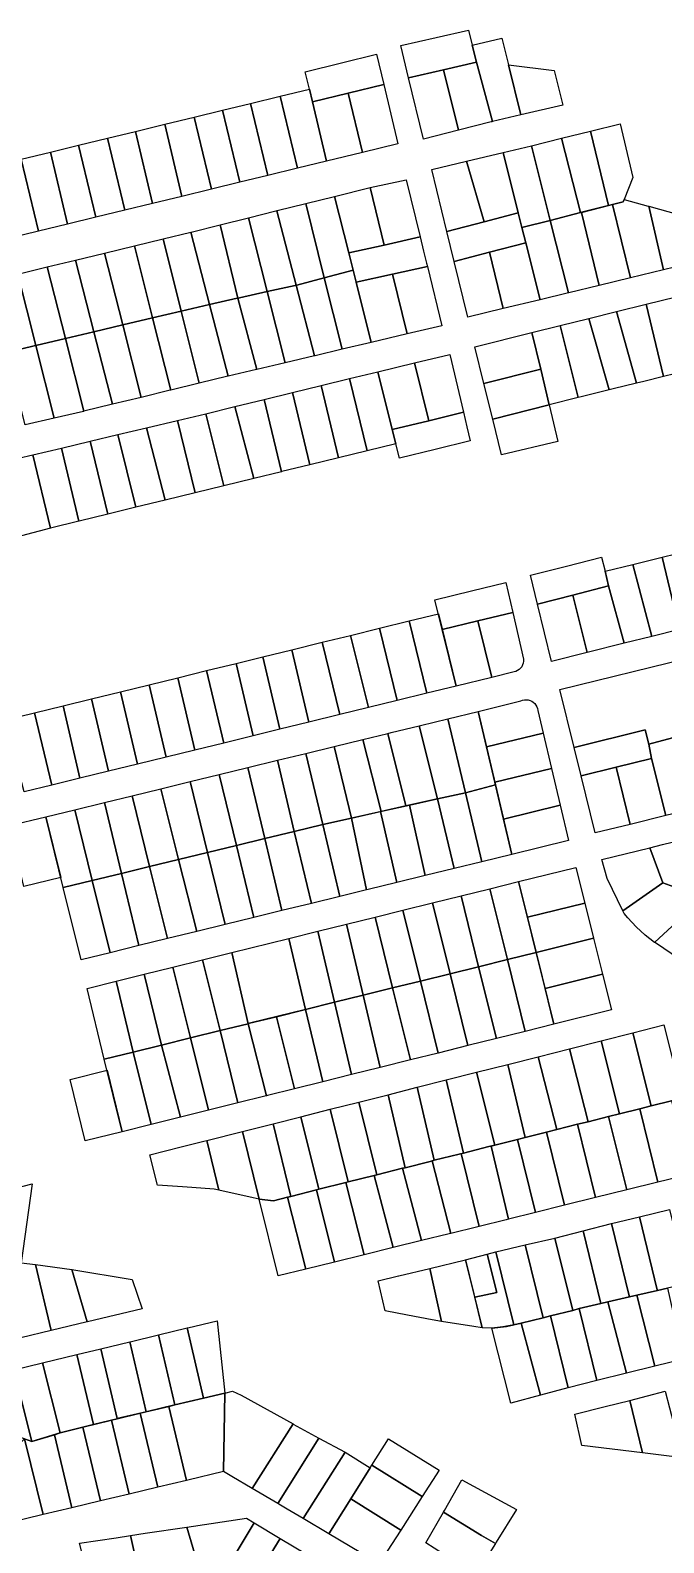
# Model space of a CAD drawing. Header units: millimetres. Extents: x 522658 to 553925, y 7796479 to 7820139.
# Drawn here: x 543273 to 543531, y 7802798 to 7803413 of the extents above; entities that cross this region are included whole.
import ezdxf

# ---------------------------------------------------------------- set-up
doc = ezdxf.new("R2010")
doc.units = ezdxf.units.MM
doc.layers.add('ZONA RESIDENCIAL 2 (ZR_2)', color=2, linetype='Continuous')

msp = doc.modelspace()

# ---------------------------------------------------------------- linework, layer by layer
at = {"layer": 'ZONA RESIDENCIAL 2 (ZR_2)'}
for points in [[(543424.15, 7803406.99), (543438.5, 7803410.25), (543451.64, 7803413.23), (543453.14, 7803407.11), (543454.85, 7803400.19), (543441.5, 7803397.16), (543427.28, 7803393.93), (543424.15, 7803406.99)], [(543461.31, 7803376.06), (543454.85, 7803400.19), (543453.14, 7803407.11), (543465.16, 7803410.07), (543467.86, 7803399.11), (543472.87, 7803378.78), (543461.31, 7803376.06)], [(543417.13, 7803391.21), (543402.71, 7803387.67), (543388.15, 7803384.09), (543386.91, 7803389.29), (543385.22, 7803396.36), (543399.98, 7803399.99), (543414.2, 7803403.48), (543417.13, 7803391.21)], [(543447.56, 7803372.57), (543433.27, 7803368.93), (543427.28, 7803393.93), (543441.5, 7803397.16), (543447.56, 7803372.57)], [(543460.82, 7803375.94), (543447.56, 7803372.57), (543441.5, 7803397.16), (543454.85, 7803400.19), (543461.31, 7803376.06), (543461.15, 7803376.02), (543460.82, 7803375.94)], [(543489.94, 7803382.79), (543472.87, 7803378.78), (543467.86, 7803399.11), (543486.48, 7803396.82), (543489.94, 7803382.79)], [(543382.05, 7803357.05), (543375.04, 7803386.4), (543386.91, 7803389.29), (543388.15, 7803384.09), (543393.91, 7803359.94), (543382.05, 7803357.05)], [(543408.47, 7803363.48), (543402.71, 7803387.67), (543417.13, 7803391.21), (543422.9, 7803366.99), (543408.47, 7803363.48)], [(543370.02, 7803354.12), (543358.57, 7803351.34), (543351.57, 7803380.69), (543363.02, 7803383.48), (543370.02, 7803354.12)], [(543370.02, 7803354.12), (543363.02, 7803383.48), (543375.04, 7803386.4), (543382.05, 7803357.05), (543370.02, 7803354.12)], [(543408.47, 7803363.48), (543393.91, 7803359.94), (543388.15, 7803384.09), (543402.71, 7803387.67), (543408.47, 7803363.48)], [(543335.07, 7803345.62), (543328.06, 7803374.97), (543340.07, 7803377.89), (543347.07, 7803348.54), (543335.07, 7803345.62)], [(543347.07, 7803348.54), (543340.07, 7803377.89), (543351.57, 7803380.69), (543358.57, 7803351.34), (543347.07, 7803348.54)], [(543311.79, 7803339.95), (543304.78, 7803369.3), (543316.15, 7803372.07), (543323.16, 7803342.72), (543311.79, 7803339.95)], [(543323.16, 7803342.72), (543316.15, 7803372.07), (543328.06, 7803374.97), (543335.07, 7803345.62), (543323.16, 7803342.72)], [(543497.17, 7803338.99), (543489.38, 7803369.24), (543501.23, 7803372.18), (543508.52, 7803341.89), (543497.17, 7803338.99)], [(543518.38, 7803353.25), (543514.94, 7803344.39), (543514.56, 7803343.43), (543510.18, 7803342.31), (543508.52, 7803341.89), (543501.23, 7803372.18), (543513.24, 7803375.16), (543518.38, 7803353.25)], [(543276.73, 7803331.42), (543269.72, 7803360.77), (543281.56, 7803363.65), (543288.57, 7803334.3), (543276.73, 7803331.42)], [(543288.57, 7803334.3), (543281.56, 7803363.65), (543293.07, 7803366.45), (543300.08, 7803337.1), (543288.57, 7803334.3)], [(543300.08, 7803337.1), (543293.07, 7803366.45), (543304.78, 7803369.3), (543311.79, 7803339.95), (543300.08, 7803337.1)], [(543457.93, 7803335.26), (543450.74, 7803359.88), (543465.74, 7803363.48), (543471.87, 7803338.93), (543457.93, 7803335.26)], [(543484.86, 7803335.85), (543473.37, 7803332.92), (543471.87, 7803338.93), (543465.74, 7803363.48), (543477.21, 7803366.23), (543484.86, 7803335.85)], [(543484.86, 7803335.85), (543477.21, 7803366.23), (543489.38, 7803369.24), (543497.17, 7803338.99), (543484.86, 7803335.85)], [(543265.04, 7803328.58), (543258.03, 7803357.93), (543269.72, 7803360.77), (543276.73, 7803331.42), (543265.04, 7803328.58)], [(543457.93, 7803335.26), (543442.87, 7803331.29), (543436.75, 7803356.52), (543450.74, 7803359.88), (543457.93, 7803335.26)], [(543417.26, 7803325.82), (543411.67, 7803349.22), (543426.27, 7803352.29), (543431.93, 7803329.13), (543417.26, 7803325.82)], [(543392.98, 7803312.51), (543385.43, 7803342.72), (543397.09, 7803345.61), (543402.9, 7803322.58), (543404.66, 7803315.62), (543392.98, 7803312.51)], [(543417.26, 7803325.82), (543402.9, 7803322.58), (543397.09, 7803345.61), (543411.67, 7803349.22), (543417.26, 7803325.82)], [(543381.51, 7803309.47), (543381.09, 7803309.38), (543369.76, 7803306.85), (543362.21, 7803336.93), (543373.25, 7803339.7), (543373.63, 7803339.79), (543381.51, 7803309.47)], [(543381.51, 7803309.47), (543373.63, 7803339.79), (543373.78, 7803339.83), (543385.43, 7803342.72), (543392.98, 7803312.51), (543381.82, 7803309.54), (543381.51, 7803309.47)], [(543474.91, 7803326.76), (543460.21, 7803322.89), (543445.83, 7803319.1), (543442.87, 7803331.29), (543457.93, 7803335.26), (543471.87, 7803338.93), (543473.37, 7803332.92), (543474.91, 7803326.76)], [(543492.47, 7803306.4), (543492.28, 7803306.35), (543484.86, 7803335.85), (543497.17, 7803338.99), (543497.6, 7803339.1), (543504.8, 7803309.39), (543492.47, 7803306.4)], [(543504.8, 7803309.39), (543497.6, 7803339.1), (543508.52, 7803341.89), (543510.18, 7803342.31), (543517.45, 7803312.45), (543504.8, 7803309.39)], [(543530.98, 7803315.72), (543517.45, 7803312.45), (543510.18, 7803342.31), (543514.56, 7803343.43), (543514.94, 7803344.39), (543524.74, 7803341.64), (543524.95, 7803341.58), (543530.98, 7803315.72)], [(543530.98, 7803315.72), (543524.95, 7803341.58), (543544.71, 7803336.03), (543545.15, 7803334.3), (543548.75, 7803320.02), (543530.98, 7803315.72)], [(543357.84, 7803304.19), (543357.53, 7803304.12), (543346.32, 7803301.54), (543338.67, 7803331.03), (543338.77, 7803331.05), (543350.62, 7803334.02), (543357.84, 7803304.19)], [(543357.84, 7803304.19), (543350.62, 7803334.02), (543362.21, 7803336.93), (543369.76, 7803306.85), (543358.54, 7803304.34), (543357.84, 7803304.19)], [(543492.28, 7803306.35), (543480.71, 7803303.56), (543474.91, 7803326.76), (543473.37, 7803332.92), (543484.86, 7803335.85), (543492.28, 7803306.35)], [(543334.8, 7803298.89), (543323.11, 7803296.13), (543315.72, 7803325.42), (543327.49, 7803328.3), (543334.8, 7803298.89)], [(543346.32, 7803301.54), (543334.8, 7803298.89), (543327.49, 7803328.3), (543338.67, 7803331.03), (543346.32, 7803301.54)], [(543404.66, 7803315.62), (543402.9, 7803322.58), (543417.26, 7803325.82), (543431.93, 7803329.13), (543433.36, 7803323.27), (543434.54, 7803318.46), (543434.89, 7803317.01), (543420.77, 7803313.96), (543405.89, 7803310.74), (543405.63, 7803311.75), (543404.66, 7803315.62)], [(543465.78, 7803299.95), (543460.21, 7803322.89), (543474.91, 7803326.76), (543480.71, 7803303.56), (543465.78, 7803299.95)], [(543299.29, 7803290.5), (543291.79, 7803319.65), (543303.64, 7803322.51), (543311.05, 7803293.28), (543299.29, 7803290.5)], [(543323.11, 7803296.13), (543311.05, 7803293.28), (543303.64, 7803322.51), (543315.72, 7803325.42), (543323.11, 7803296.13)], [(543465.78, 7803299.95), (543451.33, 7803296.46), (543445.83, 7803319.1), (543460.21, 7803322.89), (543465.78, 7803299.95)], [(543275.71, 7803284.91), (543268.36, 7803314.01), (543280.25, 7803316.87), (543287.66, 7803287.75), (543275.71, 7803284.91)], [(543287.66, 7803287.75), (543280.25, 7803316.87), (543291.79, 7803319.65), (543299.29, 7803290.5), (543287.66, 7803287.75)], [(543400.27, 7803283.36), (543392.98, 7803312.51), (543404.66, 7803315.62), (543405.89, 7803310.74), (543412.09, 7803286.15), (543400.27, 7803283.36)], [(543426.7, 7803289.6), (543420.77, 7803313.96), (543434.89, 7803317.01), (543440.77, 7803292.92), (543426.7, 7803289.6)], [(543263.92, 7803282.09), (543256.64, 7803311.19), (543256.83, 7803311.23), (543268.36, 7803314.01), (543275.71, 7803284.91), (543275.56, 7803284.88), (543263.92, 7803282.09)], [(543388.98, 7803280.69), (543377.03, 7803277.88), (543369.76, 7803306.85), (543381.09, 7803309.38), (543381.51, 7803309.47), (543388.98, 7803280.69)], [(543388.98, 7803280.69), (543381.51, 7803309.47), (543381.82, 7803309.54), (543392.98, 7803312.51), (543400.27, 7803283.36), (543389.23, 7803280.75), (543389.14, 7803280.73), (543388.98, 7803280.69)], [(543426.7, 7803289.6), (543412.09, 7803286.15), (543405.89, 7803310.74), (543420.77, 7803313.96), (543426.7, 7803289.6)], [(543365.56, 7803275.18), (543365.39, 7803275.14), (543353.86, 7803272.43), (543346.32, 7803301.54), (543357.53, 7803304.12), (543357.84, 7803304.19), (543365.56, 7803275.18)], [(543365.56, 7803275.18), (543357.84, 7803304.19), (543358.54, 7803304.34), (543369.76, 7803306.85), (543377.03, 7803277.88), (543365.56, 7803275.18)], [(543542.83, 7803275.28), (543535.34, 7803273.42), (543530.96, 7803272.33), (543523.85, 7803301.73), (543536.09, 7803304.77), (543542.83, 7803275.28)], [(543311.05, 7803293.28), (543323.11, 7803296.13), (543330.52, 7803266.74), (543330.29, 7803266.68), (543318.51, 7803263.81), (543311.05, 7803293.28)], [(543323.11, 7803296.13), (543334.8, 7803298.89), (543342.09, 7803269.56), (543330.52, 7803266.74), (543323.11, 7803296.13)], [(543353.86, 7803272.43), (543353.69, 7803272.39), (543342.09, 7803269.56), (543334.8, 7803298.89), (543346.32, 7803301.54), (543353.86, 7803272.43)], [(543508.83, 7803266.84), (543497.46, 7803264.02), (543496.21, 7803263.71), (543488.92, 7803293.06), (543500.56, 7803295.95), (543508.83, 7803266.84)], [(543519.96, 7803269.6), (543510.46, 7803267.24), (543508.83, 7803266.84), (543500.56, 7803295.95), (543511.78, 7803298.74), (543519.96, 7803269.6)], [(543530.96, 7803272.33), (543522.89, 7803270.33), (543519.96, 7803269.6), (543511.78, 7803298.74), (543523.85, 7803301.73), (543530.96, 7803272.33)], [(543295.2, 7803258.14), (543287.66, 7803287.75), (543299.29, 7803290.5), (543306.89, 7803260.98), (543295.2, 7803258.14)], [(543306.89, 7803260.98), (543299.29, 7803290.5), (543311.05, 7803293.28), (543318.51, 7803263.81), (543306.89, 7803260.98)], [(543480.99, 7803275.23), (543457.86, 7803269.49), (543454.14, 7803284.43), (543477.42, 7803290.21), (543480.99, 7803275.23)], [(543496.21, 7803263.71), (543484.43, 7803260.79), (543480.99, 7803275.23), (543477.42, 7803290.21), (543488.92, 7803293.06), (543496.21, 7803263.71)], [(543271.3, 7803252.61), (543263.92, 7803282.09), (543275.56, 7803284.88), (543275.71, 7803284.91), (543283.17, 7803255.36), (543271.3, 7803252.61)], [(543283.17, 7803255.36), (543275.71, 7803284.91), (543287.66, 7803287.75), (543295.2, 7803258.14), (543295.04, 7803258.1), (543283.17, 7803255.36)], [(543435.43, 7803254.28), (543420.63, 7803250.67), (543414.79, 7803274.22), (543429.65, 7803277.82), (543435.43, 7803254.28)], [(543435.43, 7803254.28), (543429.65, 7803277.82), (543444.05, 7803281.3), (543449.61, 7803257.73), (543435.43, 7803254.28)], [(543398.72, 7803239.18), (543391.72, 7803268.64), (543403.2, 7803271.42), (543410.37, 7803242), (543398.72, 7803239.18)], [(543410.37, 7803242), (543403.2, 7803271.42), (543414.79, 7803274.22), (543420.63, 7803250.67), (543422.08, 7803244.84), (543410.37, 7803242)], [(543484.43, 7803260.79), (543461.49, 7803254.89), (543457.86, 7803269.49), (543480.99, 7803275.23), (543484.43, 7803260.79)], [(543375.53, 7803233.56), (543368.52, 7803263), (543380, 7803265.81), (543387.07, 7803236.36), (543375.69, 7803233.6), (543375.53, 7803233.56)], [(543387.07, 7803236.36), (543380, 7803265.81), (543380.06, 7803265.82), (543391.72, 7803268.64), (543398.72, 7803239.18), (543387.07, 7803236.36)], [(543364.26, 7803230.8), (543352.06, 7803227.82), (543344.74, 7803257.17), (543356.6, 7803260.08), (543364.26, 7803230.8)], [(543364.26, 7803230.8), (543356.6, 7803260.08), (543368.52, 7803263), (543375.53, 7803233.56), (543364.26, 7803230.8)], [(543487.99, 7803245.9), (543465.1, 7803240.4), (543461.49, 7803254.89), (543484.43, 7803260.79), (543487.99, 7803245.9)], [(543328.27, 7803221.99), (543320.64, 7803251.43), (543333.22, 7803254.43), (543340.44, 7803224.97), (543328.27, 7803221.99)], [(543352.06, 7803227.82), (543340.44, 7803224.97), (543333.22, 7803254.43), (543344.74, 7803257.17), (543352.06, 7803227.82)], [(543420.63, 7803250.67), (543435.43, 7803254.28), (543449.61, 7803257.73), (543451, 7803251.85), (543452.36, 7803246.09), (543438.07, 7803242.61), (543423.51, 7803239.06), (543422.08, 7803244.84), (543420.63, 7803250.67)], [(543304.93, 7803216.28), (543297.75, 7803245.97), (543308.97, 7803248.65), (543316.35, 7803219.07), (543304.93, 7803216.28)], [(543316.35, 7803219.07), (543308.97, 7803248.65), (543320.64, 7803251.43), (543328.27, 7803221.99), (543316.35, 7803219.07)], [(543269.83, 7803207.47), (543262.45, 7803237.56), (543262.82, 7803237.65), (543274.39, 7803240.41), (543281.59, 7803210.56), (543269.83, 7803207.47)], [(543281.59, 7803210.56), (543274.39, 7803240.41), (543286.09, 7803243.19), (543293.16, 7803213.41), (543281.59, 7803210.56)], [(543293.16, 7803213.41), (543286.09, 7803243.19), (543297.75, 7803245.97), (543304.93, 7803216.28), (543293.3, 7803213.44), (543293.16, 7803213.41)], [(543494.07, 7803183.36), (543479.67, 7803179.63), (543476.78, 7803191.45), (543491.52, 7803195.17), (543505.76, 7803198.77), (543507.18, 7803193.03), (543508.55, 7803187.12), (543494.07, 7803183.36)], [(543537.45, 7803169.27), (543526.11, 7803166.46), (543518.46, 7803195.82), (543530.36, 7803198.73), (543537.45, 7803169.27)], [(543549.01, 7803172.14), (543537.45, 7803169.27), (543530.36, 7803198.73), (543541.54, 7803201.46), (543549.01, 7803172.14)], [(543514.98, 7803163.7), (543508.55, 7803187.12), (543507.18, 7803193.03), (543518.46, 7803195.82), (543526.11, 7803166.46), (543514.98, 7803163.7)], [(543469.58, 7803176.29), (543455.47, 7803172.83), (543440.93, 7803169.27), (543437.95, 7803181.4), (543452.84, 7803185.05), (543466.78, 7803188.47), (543469.58, 7803176.29)], [(543514.98, 7803163.7), (543499.86, 7803159.95), (543494.07, 7803183.36), (543508.55, 7803187.12), (543514.98, 7803163.7)], [(543499.86, 7803159.95), (543485.36, 7803156.35), (543479.67, 7803179.63), (543494.07, 7803183.36), (543499.86, 7803159.95)], [(543415.41, 7803169.83), (543427.47, 7803172.79), (543434.69, 7803143.36), (543422.63, 7803140.4), (543415.41, 7803169.83)], [(543427.47, 7803172.79), (543439.35, 7803175.7), (543446.57, 7803146.27), (543434.69, 7803143.36), (543427.47, 7803172.79)], [(543461.11, 7803149.83), (543446.57, 7803146.27), (543440.93, 7803169.27), (543455.47, 7803172.83), (543461.11, 7803149.83)], [(543455.47, 7803172.83), (543469.58, 7803176.29), (543473.97, 7803157.2), (543473.99, 7803156.42), (543473.88, 7803155.64), (543473.64, 7803154.89), (543473.28, 7803154.19), (543472.81, 7803153.56), (543472.25, 7803153.02), (543471.6, 7803152.58), (543470.89, 7803152.25), (543470.13, 7803152.04), (543461.11, 7803149.83), (543455.47, 7803172.83)], [(543392.07, 7803164.11), (543403.67, 7803166.95), (543410.89, 7803137.52), (543399.29, 7803134.68), (543392.07, 7803164.11)], [(543403.67, 7803166.95), (543415.41, 7803169.83), (543422.63, 7803140.4), (543410.89, 7803137.52), (543403.67, 7803166.95)], [(543367.94, 7803158.19), (543379.8, 7803161.1), (543386.71, 7803131.6), (543374.86, 7803128.7), (543367.94, 7803158.19)], [(543379.8, 7803161.1), (543392.07, 7803164.11), (543399.29, 7803134.68), (543386.71, 7803131.6), (543379.8, 7803161.1)], [(543345.13, 7803152.59), (543357.09, 7803155.52), (543364.07, 7803126.05), (543352.11, 7803123.12), (543345.13, 7803152.59)], [(543357.09, 7803155.52), (543367.94, 7803158.19), (543374.86, 7803128.7), (543364.07, 7803126.05), (543357.09, 7803155.52)], [(543547.83, 7803128.73), (543536.65, 7803125.76), (543524.92, 7803122.64), (543523.51, 7803128.48), (543494.55, 7803121.35), (543488.76, 7803144.88), (543540.7, 7803157.72), (543547.83, 7803128.73)], [(543321.74, 7803146.85), (543333.38, 7803149.71), (543340.36, 7803120.24), (543328.72, 7803117.39), (543321.74, 7803146.85)], [(543333.38, 7803149.71), (543345.13, 7803152.59), (543352.11, 7803123.12), (543340.36, 7803120.24), (543333.38, 7803149.71)], [(543298.3, 7803141.1), (543310.08, 7803143.99), (543317.06, 7803114.53), (543305.19, 7803111.62), (543298.3, 7803141.1)], [(543310.08, 7803143.99), (543321.74, 7803146.85), (543328.72, 7803117.39), (543317.06, 7803114.53), (543310.08, 7803143.99)], [(543275.12, 7803135.42), (543286.71, 7803138.26), (543293.53, 7803108.76), (543282.1, 7803105.96), (543275.12, 7803135.42)], [(543286.71, 7803138.26), (543298.3, 7803141.1), (543305.19, 7803111.62), (543293.53, 7803108.76), (543286.71, 7803138.26)], [(543462.55, 7803106.16), (543450.37, 7803102.9), (543443.25, 7803133.01), (543455.5, 7803136), (543462.55, 7803106.16)], [(543481.93, 7803127.17), (543458.92, 7803121.53), (543455.5, 7803136), (543472.92, 7803140.24), (543473.63, 7803140.52), (543474.38, 7803140.68), (543475.14, 7803140.72), (543475.91, 7803140.64), (543476.64, 7803140.43), (543477.34, 7803140.11), (543477.97, 7803139.69), (543478.53, 7803139.16), (543479, 7803138.56), (543479.36, 7803137.89), (543479.62, 7803137.16), (543479.75, 7803136.41), (543481.93, 7803127.17)], [(543282.1, 7803105.96), (543270.86, 7803103.2), (543267.18, 7803117.89), (543263.51, 7803132.57), (543275.12, 7803135.42), (543282.1, 7803105.96)], [(543426.19, 7803097.52), (543418.75, 7803127.03), (543420.23, 7803127.39), (543431.55, 7803130.15), (543439.01, 7803100.37), (543426.19, 7803097.52)], [(543439.01, 7803100.37), (543431.55, 7803130.15), (543432.03, 7803130.27), (543443.25, 7803133.01), (543450.37, 7803102.9), (543439.01, 7803100.37)], [(543416.07, 7803095.27), (543404.06, 7803092.6), (543397.02, 7803121.72), (543408.69, 7803124.57), (543416.07, 7803095.27)], [(543426.19, 7803097.52), (543416.07, 7803095.27), (543408.69, 7803124.57), (543418.75, 7803127.03), (543426.19, 7803097.52)], [(543458.92, 7803121.53), (543481.93, 7803127.17), (543485.33, 7803112.77), (543462.32, 7803107.14), (543458.92, 7803121.53)], [(543526.06, 7803116.81), (543511.63, 7803113.29), (543497.39, 7803109.82), (543494.55, 7803121.35), (543523.51, 7803128.48), (543524.92, 7803122.64), (543526.06, 7803116.81)], [(543543.84, 7803096.53), (543531.93, 7803093.6), (543526.06, 7803116.81), (543524.92, 7803122.64), (543536.65, 7803125.76), (543543.84, 7803096.53)], [(543392.36, 7803090), (543380.76, 7803087.17), (543373.89, 7803116.08), (543385.49, 7803118.91), (543392.36, 7803090)], [(543404.06, 7803092.6), (543392.36, 7803090), (543385.49, 7803118.91), (543397.02, 7803121.72), (543404.06, 7803092.6)], [(543368.75, 7803084.24), (543357.22, 7803081.43), (543350.2, 7803110.3), (543361.88, 7803113.15), (543368.75, 7803084.24)], [(543380.76, 7803087.17), (543368.75, 7803084.24), (543361.88, 7803113.15), (543373.89, 7803116.08), (543380.76, 7803087.17)], [(543462.32, 7803107.14), (543485.33, 7803112.77), (543488.86, 7803097.82), (543465.86, 7803092.19), (543462.32, 7803107.14)], [(543517.36, 7803090.01), (543503.12, 7803086.51), (543497.39, 7803109.82), (543511.63, 7803113.29), (543517.36, 7803090.01)], [(543517.36, 7803090.01), (543511.63, 7803113.29), (543526.06, 7803116.81), (543531.93, 7803093.6), (543517.36, 7803090.01)], [(543345.48, 7803078.56), (543333.73, 7803075.69), (543326.43, 7803104.51), (543338.46, 7803107.44), (543345.48, 7803078.56)], [(543357.22, 7803081.43), (543345.48, 7803078.56), (543338.46, 7803107.44), (543350.2, 7803110.3), (543357.22, 7803081.43)], [(543450.37, 7803102.9), (543462.55, 7803106.16), (543469.26, 7803077.8), (543457.01, 7803074.8), (543450.37, 7803102.9)], [(543310.5, 7803070.03), (543298.61, 7803067.13), (543291.5, 7803095.99), (543303.59, 7803098.94), (543310.5, 7803070.03)], [(543321.94, 7803072.82), (543310.5, 7803070.03), (543303.59, 7803098.94), (543314.83, 7803101.68), (543321.94, 7803072.82)], [(543333.73, 7803075.69), (543321.94, 7803072.82), (543314.83, 7803101.68), (543326.43, 7803104.51), (543333.73, 7803075.69)], [(543445.79, 7803072.05), (543433.99, 7803069.16), (543427.67, 7803097.85), (543439.01, 7803100.37), (543445.79, 7803072.05)], [(543445.79, 7803072.05), (543439.01, 7803100.37), (543450.37, 7803102.9), (543457.01, 7803074.8), (543445.79, 7803072.05)], [(543270.81, 7803064.74), (543265, 7803089.53), (543279.72, 7803093.12), (543285.81, 7803068.41), (543270.81, 7803064.74)], [(543298.61, 7803067.13), (543286.84, 7803064.25), (543279.72, 7803093.12), (543291.5, 7803095.99), (543298.61, 7803067.13)], [(543410.17, 7803063.32), (543399.33, 7803060.67), (543392.36, 7803090), (543404.06, 7803092.6), (543410.17, 7803063.32)], [(543422.45, 7803066.33), (543410.86, 7803063.49), (543410.17, 7803063.32), (543404.06, 7803092.6), (543415.81, 7803095.21), (543422.45, 7803066.33)], [(543433.99, 7803069.16), (543422.45, 7803066.33), (543415.81, 7803095.21), (543427.67, 7803097.85), (543433.99, 7803069.16)], [(543465.86, 7803092.19), (543488.86, 7803097.82), (543492.25, 7803083.43), (543469.26, 7803077.8), (543465.86, 7803092.19)], [(543368.75, 7803084.24), (543380.76, 7803087.17), (543387.73, 7803057.83), (543375.72, 7803054.89), (543368.75, 7803084.24)], [(543380.76, 7803087.17), (543392.36, 7803090), (543399.33, 7803060.67), (543387.73, 7803057.83), (543380.76, 7803087.17)], [(543345.48, 7803078.56), (543357.22, 7803081.43), (543364.35, 7803052.11), (543352.61, 7803049.23), (543345.48, 7803078.56)], [(543357.22, 7803081.43), (543368.75, 7803084.24), (543375.72, 7803054.89), (543364.35, 7803052.11), (543357.22, 7803081.43)], [(543530.65, 7803066.27), (543514.4, 7803054.8), (543507.95, 7803067.93), (543505.78, 7803075.7), (543525.4, 7803080.49), (543530.65, 7803066.27)], [(543530.65, 7803066.27), (543525.4, 7803080.49), (543530.57, 7803081.76), (543542.88, 7803084.77), (543548.79, 7803059.68), (543547.08, 7803060.3), (543530.65, 7803066.27)], [(543321.94, 7803072.82), (543333.73, 7803075.69), (543341.14, 7803046.42), (543329.16, 7803043.49), (543321.94, 7803072.82)], [(543333.73, 7803075.69), (543345.48, 7803078.56), (543352.61, 7803049.23), (543341.14, 7803046.42), (543333.73, 7803075.69)], [(543298.61, 7803067.13), (543310.5, 7803070.03), (543317.52, 7803040.64), (543305.84, 7803037.78), (543298.61, 7803067.13)], [(543310.5, 7803070.03), (543321.94, 7803072.82), (543329.16, 7803043.49), (543317.52, 7803040.64), (543310.5, 7803070.03)], [(543498.92, 7803058), (543475.55, 7803052.21), (543471.95, 7803066.71), (543495.32, 7803072.5), (543498.92, 7803058)], [(543286.84, 7803064.25), (543298.61, 7803067.13), (543305.84, 7803037.78), (543294.07, 7803034.9), (543286.84, 7803064.25)], [(543467.46, 7803034.97), (543455.75, 7803032.08), (543448.59, 7803060.93), (543460.3, 7803063.83), (543467.46, 7803034.97)], [(543479.11, 7803037.85), (543467.46, 7803034.97), (543460.3, 7803063.83), (543471.95, 7803066.71), (543479.11, 7803037.85)], [(543514.4, 7803054.8), (543530.65, 7803066.27), (543547.08, 7803060.3), (543527.31, 7803041.97), (543523.4, 7803044.98), (543519.76, 7803048.3), (543516.41, 7803051.92), (543514.93, 7803053.72), (543514.4, 7803054.8)], [(543444.11, 7803029.2), (543432.05, 7803026.21), (543424.89, 7803055.06), (543436.95, 7803058.05), (543444.11, 7803029.2)], [(543455.75, 7803032.08), (543444.11, 7803029.2), (543436.95, 7803058.05), (543448.59, 7803060.93), (543455.75, 7803032.08)], [(543502.49, 7803043.63), (543479.12, 7803037.85), (543475.55, 7803052.21), (543498.92, 7803058), (543502.49, 7803043.63)], [(543558.21, 7803057.09), (543552.72, 7803046.71), (543543.83, 7803030.78), (543527.63, 7803041.74), (543527.31, 7803041.97), (543547.08, 7803060.3), (543548.79, 7803059.68), (543558.21, 7803057.09)], [(543420.76, 7803023.42), (543408.79, 7803020.46), (543401.94, 7803049.37), (543413.6, 7803052.26), (543420.76, 7803023.42)], [(543432.05, 7803026.21), (543420.76, 7803023.42), (543413.6, 7803052.26), (543424.89, 7803055.06), (543432.05, 7803026.21)], [(543361.99, 7803008.89), (543355.43, 7803037.84), (543378.54, 7803043.57), (543385.38, 7803014.67), (543362.56, 7803009.03), (543361.99, 7803008.89)], [(543397.13, 7803017.58), (543385.38, 7803014.67), (543378.54, 7803043.57), (543390.28, 7803046.48), (543397.13, 7803017.58)], [(543408.79, 7803020.46), (543397.13, 7803017.58), (543390.28, 7803046.48), (543401.94, 7803049.37), (543408.79, 7803020.46)], [(543479.12, 7803037.85), (543502.49, 7803043.63), (543506.12, 7803029), (543482.76, 7803023.18), (543479.12, 7803037.85)], [(543361.99, 7803008.89), (543350.56, 7803006.06), (543343.42, 7803034.87), (543355.43, 7803037.84), (543361.99, 7803008.89)], [(543467.46, 7803034.97), (543479.11, 7803037.85), (543486.36, 7803008.66), (543474.71, 7803005.76), (543467.46, 7803034.97)], [(543338.53, 7803003.08), (543326.82, 7803000.19), (543319.78, 7803029.01), (543331.39, 7803031.89), (543338.53, 7803003.08)], [(543350.56, 7803006.06), (543338.53, 7803003.08), (543331.39, 7803031.89), (543343.42, 7803034.87), (543350.56, 7803006.06)], [(543444.11, 7803029.2), (543455.75, 7803032.08), (543463.01, 7803002.84), (543451.38, 7802999.94), (543444.11, 7803029.2)], [(543455.75, 7803032.08), (543467.46, 7803034.97), (543474.71, 7803005.76), (543463.01, 7803002.84), (543455.75, 7803032.08)], [(543315.3, 7802997.34), (543303.51, 7802994.42), (543296.48, 7803023.24), (543308.27, 7803026.16), (543315.3, 7802997.34)], [(543326.82, 7803000.19), (543315.3, 7802997.34), (543308.27, 7803026.16), (543319.78, 7803029.01), (543326.82, 7803000.19)], [(543420.76, 7803023.42), (543432.05, 7803026.21), (543439.32, 7802996.94), (543428.03, 7802994.13), (543420.76, 7803023.42)], [(543432.05, 7803026.21), (543444.11, 7803029.2), (543451.38, 7802999.94), (543439.32, 7802996.94), (543432.05, 7803026.21)], [(543482.76, 7803023.18), (543506.12, 7803029), (543509.73, 7803014.48), (543486.36, 7803008.66), (543482.76, 7803023.18)], [(543397.13, 7803017.58), (543408.79, 7803020.46), (543415.75, 7802991.07), (543404.09, 7802988.17), (543397.13, 7803017.58)], [(543408.79, 7803020.46), (543420.76, 7803023.42), (543428.03, 7802994.13), (543415.75, 7802991.07), (543408.79, 7803020.46)], [(543380.8, 7802982.38), (543373.52, 7803011.74), (543385.38, 7803014.67), (543392.35, 7802985.25), (543380.8, 7802982.38)], [(543385.38, 7803014.67), (543397.13, 7803017.58), (543404.09, 7802988.17), (543392.35, 7802985.25), (543385.38, 7803014.67)], [(543369.52, 7802979.57), (543368.76, 7802979.38), (543357.84, 7802976.66), (543350.56, 7803006.06), (543361.99, 7803008.89), (543369.52, 7802979.57)], [(543369.52, 7802979.57), (543361.99, 7803008.89), (543362.56, 7803009.03), (543373.52, 7803011.74), (543380.8, 7802982.38), (543369.84, 7802979.65), (543369.52, 7802979.57)], [(543538.56, 7802978.65), (543534.13, 7802977.53), (543525.9, 7802975.46), (543518.39, 7803005.16), (543531.04, 7803008.36), (543538.56, 7802978.65)], [(543315.3, 7802997.34), (543326.82, 7803000.19), (543334.46, 7802970.84), (543322.5, 7802967.86), (543315.3, 7802997.34)], [(543326.82, 7803000.19), (543338.53, 7803003.08), (543345.82, 7802973.67), (543334.46, 7802970.84), (543326.82, 7803000.19)], [(543338.53, 7803003.08), (543350.56, 7803006.06), (543357.84, 7802976.66), (543345.82, 7802973.67), (543338.53, 7803003.08)], [(543513.04, 7802972.22), (543508.57, 7802971.1), (543500.23, 7802969), (543492.72, 7802998.67), (543505.53, 7803001.91), (543513.04, 7802972.22)], [(543525.9, 7802975.46), (543521.27, 7802974.29), (543513.04, 7802972.22), (543505.53, 7803001.91), (543518.39, 7803005.16), (543525.9, 7802975.46)], [(543303.51, 7802994.42), (543315.3, 7802997.34), (543322.5, 7802967.86), (543310.71, 7802964.92), (543303.51, 7802994.42)], [(543487.5, 7802965.8), (543483.3, 7802964.74), (543474.71, 7802962.58), (543467.56, 7802992.3), (543480.01, 7802995.45), (543487.5, 7802965.8)], [(543500.23, 7802969), (543495.96, 7802967.93), (543487.5, 7802965.8), (543480.01, 7802995.45), (543492.72, 7802998.67), (543500.23, 7802969)], [(543295.69, 7802961.18), (543289.58, 7802986.17), (543304.61, 7802989.92), (543310.71, 7802964.92), (543295.69, 7802961.18)], [(543462.3, 7802959.46), (543459.9, 7802958.86), (543449.53, 7802956.25), (543442.6, 7802985.99), (543454.85, 7802989.09), (543462.3, 7802959.46)], [(543474.71, 7802962.58), (543471.56, 7802961.79), (543462.3, 7802959.46), (543454.85, 7802989.09), (543467.56, 7802992.3), (543474.71, 7802962.58)], [(543437.72, 7802953.28), (543435.99, 7802952.84), (543425.82, 7802950.28), (543418.9, 7802979.99), (543430.8, 7802983), (543437.72, 7802953.28)], [(543449.53, 7802956.25), (543447.87, 7802955.83), (543437.72, 7802953.28), (543430.8, 7802983), (543442.6, 7802985.99), (543449.53, 7802956.25)], [(543414.37, 7802947.4), (543413.28, 7802947.12), (543402.73, 7802944.47), (543395.34, 7802974.03), (543406.97, 7802976.97), (543414.37, 7802947.4)], [(543425.82, 7802950.28), (543424.76, 7802950.01), (543414.37, 7802947.4), (543406.97, 7802976.97), (543418.9, 7802979.99), (543425.82, 7802950.28)], [(543541.53, 7802947.52), (543528.66, 7802944.34), (543521.27, 7802974.29), (543525.9, 7802975.46), (543534.13, 7802977.53), (543541.53, 7802947.52)], [(543390.8, 7802941.47), (543389.75, 7802941.2), (543379.33, 7802938.58), (543372.23, 7802968.18), (543383.49, 7802971.03), (543390.8, 7802941.47)], [(543402.73, 7802944.47), (543401.79, 7802944.23), (543390.8, 7802941.47), (543383.49, 7802971.03), (543395.34, 7802974.03), (543402.73, 7802944.47)], [(543515.95, 7802941.2), (543503.33, 7802938.08), (543495.96, 7802967.93), (543500.23, 7802969), (543508.57, 7802971.1), (543515.95, 7802941.2)], [(543528.66, 7802944.34), (543515.95, 7802941.2), (543508.57, 7802971.1), (543513.04, 7802972.22), (543521.27, 7802974.29), (543528.66, 7802944.34)], [(543350.07, 7802941.09), (543345.22, 7802961.36), (543359.64, 7802965), (543366.47, 7802937.41), (543364.01, 7802937.96), (543350.07, 7802941.09)], [(543379.33, 7802938.58), (543378.02, 7802938.25), (543372.37, 7802936.83), (543366.47, 7802937.41), (543359.64, 7802965), (543372.23, 7802968.18), (543379.33, 7802938.58)], [(543490.66, 7802934.95), (543478.91, 7802932.05), (543471.56, 7802961.79), (543474.71, 7802962.58), (543483.3, 7802964.74), (543490.66, 7802934.95)], [(543503.33, 7802938.08), (543490.66, 7802934.95), (543483.3, 7802964.74), (543487.5, 7802965.8), (543495.96, 7802967.93), (543503.33, 7802938.08)], [(543350.07, 7802941.09), (543348.9, 7802941.35), (543348.25, 7802941.5), (543339.15, 7802942.19), (543335.37, 7802942.47), (543325.08, 7802943.22), (543322.03, 7802955.49), (543334.73, 7802958.7), (543343.93, 7802961.03), (543345.22, 7802961.36), (543350.07, 7802941.09)], [(543455.91, 7802926.38), (543448.59, 7802956.01), (543449.53, 7802956.25), (543459.9, 7802958.86), (543460.83, 7802959.09), (543467.83, 7802929.32), (543467, 7802929.11), (543455.91, 7802926.38)], [(543467.83, 7802929.32), (543460.83, 7802959.09), (543462.3, 7802959.46), (543471.56, 7802961.79), (543478.91, 7802932.05), (543467.83, 7802929.32)], [(543444.38, 7802923.54), (543443.79, 7802923.39), (543432.47, 7802920.6), (543424.76, 7802950.01), (543425.82, 7802950.28), (543435.99, 7802952.84), (543436.84, 7802953.06), (543444.38, 7802923.54)], [(543444.38, 7802923.54), (543436.84, 7802953.06), (543437.72, 7802953.28), (543447.87, 7802955.83), (543448.59, 7802956.01), (543455.91, 7802926.38), (543455.36, 7802926.24), (543444.38, 7802923.54)], [(543420.97, 7802917.76), (543409.16, 7802914.85), (543401.79, 7802944.23), (543402.73, 7802944.47), (543413.28, 7802947.12), (543420.97, 7802917.76)], [(543420.97, 7802917.76), (543413.28, 7802947.12), (543414.37, 7802947.4), (543424.76, 7802950.01), (543432.47, 7802920.6), (543420.97, 7802917.76)], [(543269.65, 7802911.53), (543263.84, 7802909.96), (543256.82, 7802939.26), (543274.11, 7802943.66), (543269.65, 7802911.53)], [(543397.1, 7802911.87), (543385.52, 7802909.01), (543378.02, 7802938.25), (543379.33, 7802938.58), (543389.75, 7802941.2), (543397.1, 7802911.87)], [(543409.16, 7802914.85), (543397.1, 7802911.87), (543389.75, 7802941.2), (543390.8, 7802941.47), (543401.79, 7802944.23), (543409.16, 7802914.85)], [(543385.52, 7802909.01), (543374.19, 7802906.21), (543366.47, 7802937.41), (543372.37, 7802936.83), (543378.02, 7802938.25), (543385.52, 7802909.01)], [(543540.74, 7802903.1), (543532.53, 7802901.23), (543528.47, 7802900.3), (543528.41, 7802900.54), (543521.11, 7802930.28), (543533.41, 7802933.24), (543540.74, 7802903.1)], [(543517.1, 7802897.71), (543508.29, 7802895.7), (543505.42, 7802895.02), (543498.19, 7802924.63), (543509.81, 7802927.52), (543517, 7802898.13), (543517.1, 7802897.71)], [(543528.47, 7802900.3), (543520.01, 7802898.37), (543517.1, 7802897.71), (543517, 7802898.13), (543509.81, 7802927.52), (543521.11, 7802930.28), (543528.41, 7802900.54), (543528.47, 7802900.3)], [(543481.94, 7802889.18), (543474.65, 7802918.84), (543486.77, 7802921.63), (543494, 7802892.21), (543484.98, 7802889.92), (543481.94, 7802889.18)], [(543494, 7802892.21), (543486.77, 7802921.63), (543498.19, 7802924.63), (543505.42, 7802895.02), (543496.61, 7802892.93), (543494, 7802892.21)], [(543454.14, 7802897.61), (543450.42, 7802912.81), (543459.26, 7802915.07), (543463.1, 7802899.46), (543454.14, 7802897.61)], [(543454.14, 7802897.61), (543463.1, 7802899.46), (543459.26, 7802915.07), (543462.77, 7802915.97), (543470.07, 7802886.26), (543465.62, 7802885.44), (543461.12, 7802884.96), (543457.21, 7802885.08), (543454.14, 7802897.61)], [(543470.07, 7802886.26), (543462.77, 7802915.97), (543474.65, 7802918.84), (543481.94, 7802889.18), (543473.02, 7802887), (543470.07, 7802886.26)], [(543269.54, 7802880.96), (543262.21, 7802909.52), (543269.71, 7802911.55), (543275.48, 7802910.81), (543281.9, 7802883.96), (543269.54, 7802880.96)], [(543281.9, 7802883.96), (543275.48, 7802910.81), (543290.35, 7802908.9), (543296.58, 7802887.52), (543281.9, 7802883.96)], [(543314.77, 7802904.81), (543318.84, 7802892.84), (543296.67, 7802887.54), (543296.58, 7802887.52), (543290.35, 7802908.9), (543314.77, 7802904.81)], [(543435.92, 7802909.3), (543440.58, 7802887.67), (543436.86, 7802888.39), (543426.77, 7802890.29), (543417.69, 7802892), (543414.94, 7802904.22), (543423.18, 7802906.22), (543423.31, 7802906.25), (543435.92, 7802909.3)], [(543435.92, 7802909.3), (543450.42, 7802912.81), (543457.21, 7802885.08), (543453.79, 7802885.61), (543440.58, 7802887.67), (543435.92, 7802909.3)], [(543496.61, 7802892.93), (543505.42, 7802895.02), (543508.29, 7802895.7), (543515.92, 7802866.6), (543503.79, 7802863.59), (543496.61, 7802892.93)], [(543527.37, 7802869.45), (543515.92, 7802866.6), (543508.29, 7802895.7), (543517.1, 7802897.71), (543520.01, 7802898.37), (543527.37, 7802869.45)], [(543539.02, 7802872.34), (543527.37, 7802869.45), (543520.01, 7802898.37), (543528.47, 7802900.3), (543532.53, 7802901.23), (543539.02, 7802872.34)], [(543480.9, 7802857.67), (543473.02, 7802887), (543481.94, 7802889.18), (543484.98, 7802889.92), (543492.14, 7802860.7), (543492.04, 7802860.67), (543480.9, 7802857.67)], [(543492.14, 7802860.7), (543484.98, 7802889.92), (543494, 7802892.21), (543496.61, 7802892.93), (543503.79, 7802863.59), (543492.14, 7802860.7)], [(543343.85, 7802856.49), (543332.23, 7802853.72), (543325.48, 7802882.22), (543337.21, 7802885.06), (543343.85, 7802856.49)], [(543352.53, 7802858.56), (543343.85, 7802856.49), (543337.21, 7802885.06), (543337.42, 7802885.11), (543349.34, 7802888), (543352.53, 7802858.56)], [(543468.85, 7802854.43), (543461.12, 7802884.96), (543467.12, 7802885.68), (543473.02, 7802887), (543480.9, 7802857.67), (543468.85, 7802854.43)], [(543320.5, 7802850.92), (543308.79, 7802848.12), (543302.09, 7802876.55), (543313.85, 7802879.4), (543320.5, 7802850.92)], [(543332.23, 7802853.72), (543320.5, 7802850.92), (543313.85, 7802879.4), (543313.97, 7802879.43), (543325.48, 7802882.22), (543332.23, 7802853.72)], [(543299.17, 7802845.72), (543285.55, 7802842.31), (543278.33, 7802870.8), (543292.3, 7802874.18), (543299.17, 7802845.72)], [(543308.79, 7802848.12), (543308.73, 7802848.11), (543299.17, 7802845.72), (543292.3, 7802874.18), (543302.09, 7802876.55), (543308.79, 7802848.12)], [(543257.16, 7802844.8), (543252.19, 7802864.37), (543266.71, 7802867.99), (543274.09, 7802838.8), (543257.16, 7802844.8)], [(543285.55, 7802842.31), (543274.09, 7802838.8), (543266.71, 7802867.99), (543278.33, 7802870.8), (543285.55, 7802842.31)], [(543359.22, 7802857.71), (543380.28, 7802845.98), (543363.69, 7802819.69), (543355.39, 7802824.6), (543352.04, 7802826.58), (543352.53, 7802858.56), (543355.64, 7802859.3), (543359.22, 7802857.71)], [(543522.36, 7802834.16), (543517.2, 7802855.58), (543531.66, 7802859.26), (543538.6, 7802832.14), (543522.36, 7802834.16)], [(543325.26, 7802820.18), (543318.12, 7802850.35), (543329.79, 7802853.13), (543336.93, 7802822.97), (543325.26, 7802820.18)], [(543332.23, 7802853.72), (543343.85, 7802856.49), (543352.53, 7802858.56), (543352.04, 7802826.58), (543337.45, 7802823.1), (543336.93, 7802822.97), (543329.79, 7802853.13), (543330.31, 7802853.26), (543332.23, 7802853.72)], [(543522.36, 7802834.16), (543497.75, 7802837.22), (543494.92, 7802849.91), (543507.21, 7802853.04), (543517.2, 7802855.58), (543522.36, 7802834.16)], [(543301.92, 7802814.62), (543294.81, 7802844.63), (543306.45, 7802847.54), (543313.59, 7802817.4), (543301.92, 7802814.62)], [(543313.59, 7802817.4), (543306.45, 7802847.54), (543308.73, 7802848.11), (543318.12, 7802850.35), (543325.26, 7802820.18), (543313.59, 7802817.4)], [(543278.58, 7802809.05), (543271.11, 7802839.85), (543274.09, 7802838.8), (543283.2, 7802841.59), (543290.25, 7802811.83), (543278.58, 7802809.05)], [(543290.25, 7802811.83), (543283.2, 7802841.59), (543285.56, 7802842.31), (543294.81, 7802844.63), (543301.92, 7802814.62), (543290.25, 7802811.83)], [(543380.36, 7802845.94), (543390.78, 7802840.14), (543374.02, 7802813.58), (543363.69, 7802819.69), (543380.28, 7802845.98), (543380.36, 7802845.94)], [(543375.1, 7802812.94), (543374.02, 7802813.58), (543390.78, 7802840.14), (543401.45, 7802834.51), (543384.38, 7802807.45), (543377.85, 7802811.31), (543375.1, 7802812.94)], [(543250.99, 7802819.19), (543271.11, 7802839.85), (543278.58, 7802809.05), (543263.74, 7802805.51), (543253.33, 7802803.03), (543244.96, 7802813.25), (543250.99, 7802819.19)], [(543411.63, 7802828.08), (543403.73, 7802815.52), (543394.79, 7802801.29), (543384.38, 7802807.45), (543401.45, 7802834.51), (543411.63, 7802828.08)], [(543439.64, 7802827.11), (543432.79, 7802816.38), (543412.32, 7802829.18), (543419.09, 7802839.95), (543439.64, 7802827.11)], [(543403.73, 7802815.52), (543411.63, 7802828.08), (543412.32, 7802829.18), (543432.79, 7802816.38), (543424.11, 7802802.78), (543403.73, 7802815.52)], [(543462.82, 7802797.81), (543462.54, 7802797.36), (543456.84, 7802800.63), (543441.44, 7802810.12), (543441.79, 7802810.74), (543448.85, 7802823.16), (543471.19, 7802811.2), (543462.82, 7802797.81)], [(543424.11, 7802802.78), (543416.71, 7802791.5), (543416.34, 7802791.12), (543415.91, 7802790.81), (543415.44, 7802790.57), (543414.93, 7802790.41), (543414.41, 7802790.33), (543413.88, 7802790.34), (543413.36, 7802790.43), (543412.86, 7802790.61), (543412.52, 7802790.79), (543412.2, 7802791), (543394.79, 7802801.29), (543403.73, 7802815.52), (543424.11, 7802802.78)], [(543462.54, 7802797.36), (543454.62, 7802784.61), (543434.29, 7802797.54), (543441.44, 7802810.12), (543456.84, 7802800.63), (543462.54, 7802797.36)], [(543321.08, 7802769.55), (543314.21, 7802800.56), (543320.18, 7802801.45), (543337.12, 7802803.98), (543345.81, 7802774.49), (543336.81, 7802759.44), (543328.92, 7802766.48), (543321.08, 7802769.55)], [(543345.81, 7802774.49), (543337.12, 7802803.98), (543361.34, 7802807.6), (543364.49, 7802805.71), (543345.81, 7802774.49)], [(543356.32, 7802768.85), (543356.06, 7802768.43), (543355.52, 7802768.75), (543345.81, 7802774.49), (543364.49, 7802805.71), (543375.02, 7802799.4), (543356.32, 7802768.85)], [(543321.08, 7802769.55), (543316.05, 7802771.52), (543298.03, 7802779.46), (543293.47, 7802797.47), (543308.31, 7802799.68), (543314.21, 7802800.56), (543321.08, 7802769.55)], [(543385.67, 7802793.01), (543375.7, 7802776.18), (543374.96, 7802776.08), (543374.69, 7802775.62), (543373.69, 7802776.22), (543374.01, 7802773.34), (543374.28, 7802770.98), (543372.47, 7802770.73), (543356.06, 7802768.43), (543375.02, 7802799.4), (543385.67, 7802793.01)]]:
    msp.add_lwpolyline(points, close=True, dxfattribs=at)

doc.saveas('drawing.dxf')
